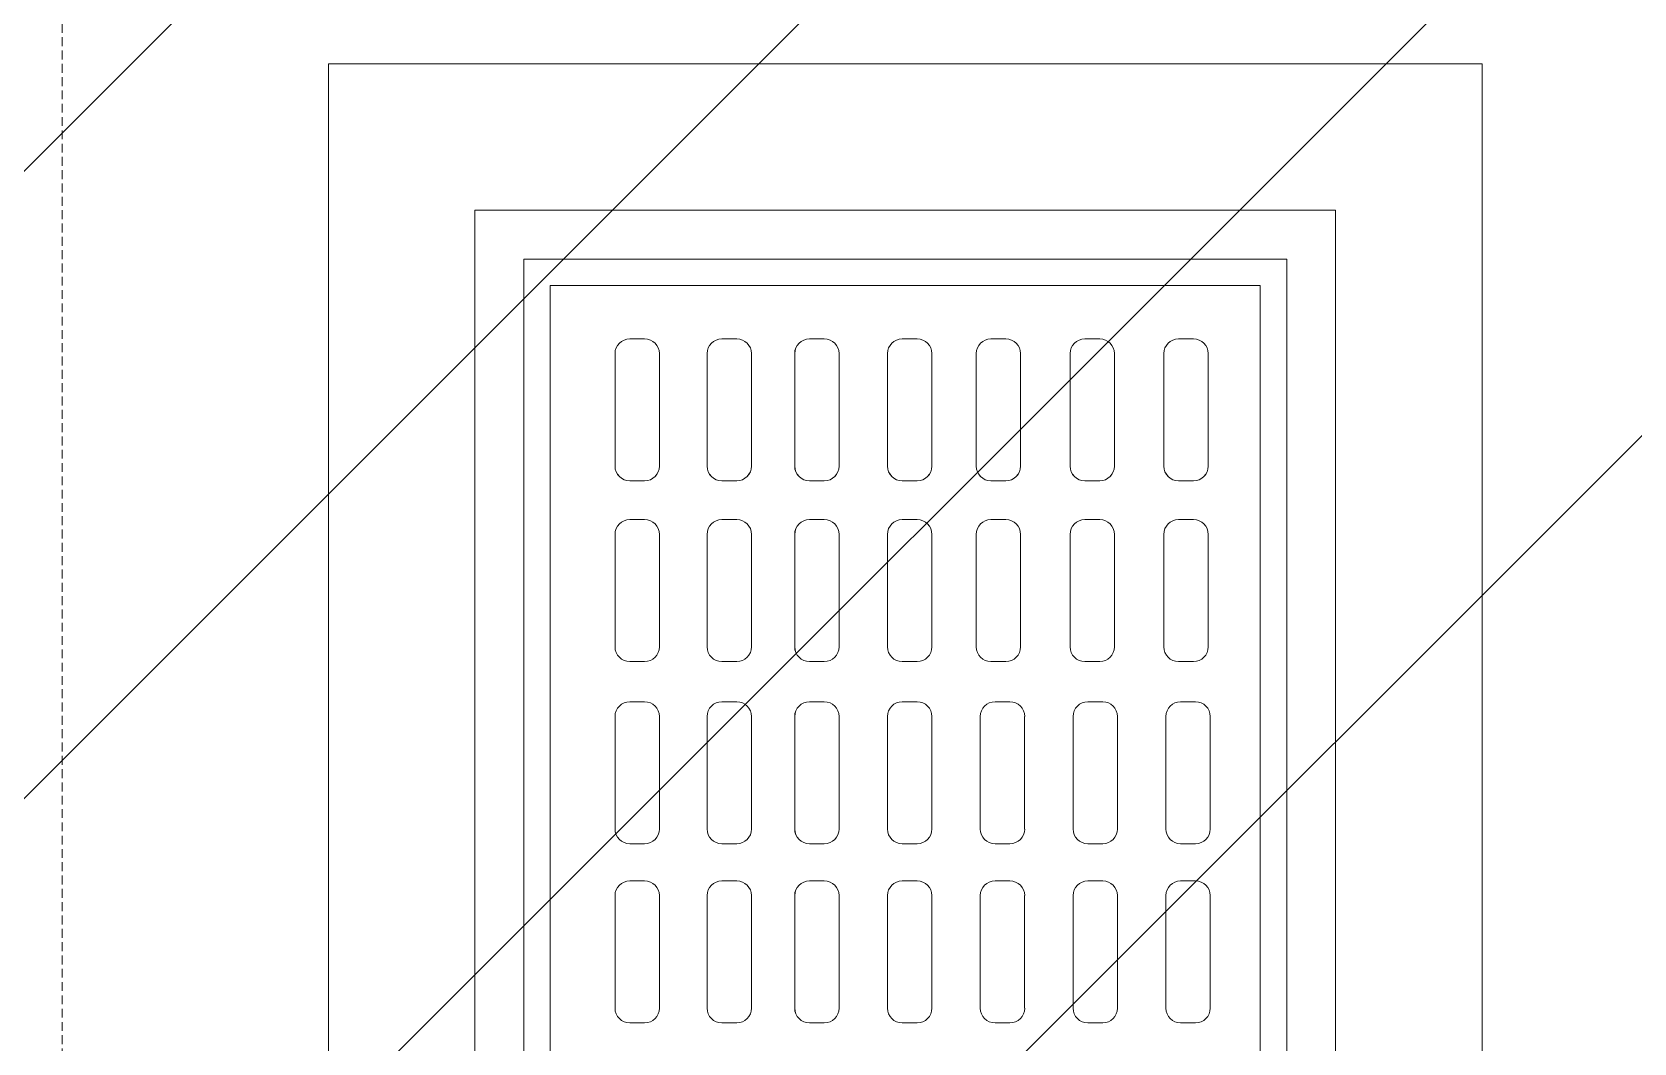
# Model space of a CAD drawing. Header units: inches. Extents: x 65856 to 131389, y 84027 to 134980.
# Drawn here: x 121086 to 121989, y 102809 to 103379 of the extents above; entities that cross this region are included whole.
import ezdxf

# ---------------------------------------------------------------- set-up
doc = ezdxf.new("R2010")
doc.units = ezdxf.units.IN
doc.header["$MEASUREMENT"] = 0
doc.linetypes.add('HIDDEN', pattern=[0.375, 0.25, -0.125])
doc.linetypes.add('HIDDENX2', pattern=[0.75, 0.5, -0.25])
doc.layers.add('DIM', color=251, linetype='Continuous', lineweight=0)
doc.layers.add('M-HVAC-EQPM-NEW', color=5, linetype='Continuous')
doc.layers.add('M-X-BKGD', color=8, linetype='Continuous')

# ---------------------------------------------------------------- blocks, each defined once
blk = doc.blocks.new('123')
at = {"layer": 'DIM'}
for p, q in [((-775953.05, -1066054.21), (-775889.66, -1066054.21)), ((-775953.05, -1066054.21), (-775889.66, -1066054.21)), ((-775788.73, -1066054.21), (-775852.12, -1066054.21)), ((-775788.73, -1066054.21), (-775852.12, -1066054.21)), ((-775686.05, -1066054.21), (-775749.44, -1066054.21)), ((-775686.05, -1066054.21), (-775749.44, -1066054.21)), ((-775584.2, -1066054.21), (-775647.59, -1066054.21)), ((-775584.2, -1066054.21), (-775647.59, -1066054.21)), ((-775961.35, -1066070.91), (-775961.35, -1066062.52)), ((-775961.35, -1066070.91), (-775961.35, -1066062.52)), ((-775881.35, -1066062.52), (-775881.35, -1066070.91)), ((-775881.35, -1066062.52), (-775881.35, -1066070.91)), ((-775860.43, -1066062.52), (-775860.43, -1066070.91)), ((-775860.43, -1066062.52), (-775860.43, -1066070.91)), ((-775780.43, -1066070.91), (-775780.43, -1066062.52)), ((-775780.43, -1066070.91), (-775780.43, -1066062.52)), ((-775757.74, -1066062.52), (-775757.74, -1066070.91)), ((-775757.74, -1066062.52), (-775757.74, -1066070.91)), ((-775677.74, -1066070.91), (-775677.74, -1066062.52)), ((-775677.74, -1066070.91), (-775677.74, -1066062.52)), ((-775655.89, -1066062.52), (-775655.89, -1066070.91)), ((-775655.89, -1066062.52), (-775655.89, -1066070.91)), ((-775575.89, -1066070.91), (-775575.89, -1066062.52)), ((-775575.89, -1066070.91), (-775575.89, -1066062.52)), ((-775889.66, -1066079.21), (-775953.05, -1066079.21)), ((-775889.66, -1066079.21), (-775953.05, -1066079.21)), ((-775852.12, -1066079.21), (-775788.73, -1066079.21)), ((-775852.12, -1066079.21), (-775788.73, -1066079.21)), ((-775749.44, -1066079.21), (-775686.05, -1066079.21)), ((-775749.44, -1066079.21), (-775686.05, -1066079.21)), ((-775647.59, -1066079.21), (-775584.2, -1066079.21)), ((-775647.59, -1066079.21), (-775584.2, -1066079.21)), ((-775953.05, -1066106.1), (-775889.66, -1066106.1)), ((-775953.05, -1066106.1), (-775889.66, -1066106.1)), ((-775788.73, -1066106.1), (-775852.12, -1066106.1)), ((-775788.73, -1066106.1), (-775852.12, -1066106.1)), ((-775686.05, -1066106.1), (-775749.44, -1066106.1)), ((-775686.05, -1066106.1), (-775749.44, -1066106.1)), ((-775584.2, -1066106.1), (-775647.59, -1066106.1)), ((-775584.2, -1066106.1), (-775647.59, -1066106.1)), ((-775961.35, -1066122.8), (-775961.35, -1066114.41)), ((-775961.35, -1066122.8), (-775961.35, -1066114.41)), ((-775881.35, -1066114.41), (-775881.35, -1066122.8)), ((-775881.35, -1066114.41), (-775881.35, -1066122.8)), ((-775860.43, -1066114.41), (-775860.43, -1066122.8)), ((-775860.43, -1066114.41), (-775860.43, -1066122.8)), ((-775780.43, -1066122.8), (-775780.43, -1066114.41)), ((-775780.43, -1066122.8), (-775780.43, -1066114.41)), ((-775757.74, -1066114.41), (-775757.74, -1066122.8)), ((-775757.74, -1066114.41), (-775757.74, -1066122.8)), ((-775677.74, -1066122.8), (-775677.74, -1066114.41)), ((-775677.74, -1066122.8), (-775677.74, -1066114.41)), ((-775655.89, -1066114.41), (-775655.89, -1066122.8)), ((-775655.89, -1066114.41), (-775655.89, -1066122.8)), ((-775575.89, -1066122.8), (-775575.89, -1066114.41)), ((-775575.89, -1066122.8), (-775575.89, -1066114.41)), ((-775889.66, -1066131.1), (-775953.05, -1066131.1)), ((-775889.66, -1066131.1), (-775953.05, -1066131.1)), ((-775852.12, -1066131.1), (-775788.73, -1066131.1)), ((-775852.12, -1066131.1), (-775788.73, -1066131.1)), ((-775749.44, -1066131.1), (-775686.05, -1066131.1)), ((-775749.44, -1066131.1), (-775686.05, -1066131.1)), ((-775647.59, -1066131.1), (-775584.2, -1066131.1)), ((-775647.59, -1066131.1), (-775584.2, -1066131.1)), ((-775953.05, -1066155.46), (-775889.66, -1066155.46)), ((-775953.05, -1066155.46), (-775889.66, -1066155.46)), ((-775788.73, -1066155.46), (-775852.12, -1066155.46)), ((-775788.73, -1066155.46), (-775852.12, -1066155.46)), ((-775686.05, -1066155.46), (-775749.44, -1066155.46)), ((-775686.05, -1066155.46), (-775749.44, -1066155.46)), ((-775584.2, -1066155.46), (-775647.59, -1066155.46)), ((-775584.2, -1066155.46), (-775647.59, -1066155.46)), ((-775961.35, -1066172.15), (-775961.35, -1066163.77)), ((-775961.35, -1066172.15), (-775961.35, -1066163.77)), ((-775881.35, -1066163.77), (-775881.35, -1066172.15)), ((-775881.35, -1066163.77), (-775881.35, -1066172.15)), ((-775860.43, -1066163.77), (-775860.43, -1066172.15)), ((-775860.43, -1066163.77), (-775860.43, -1066172.15)), ((-775780.43, -1066172.15), (-775780.43, -1066163.77)), ((-775780.43, -1066172.15), (-775780.43, -1066163.77)), ((-775757.74, -1066163.77), (-775757.74, -1066172.15)), ((-775757.74, -1066163.77), (-775757.74, -1066172.15)), ((-775677.74, -1066172.15), (-775677.74, -1066163.77)), ((-775677.74, -1066172.15), (-775677.74, -1066163.77)), ((-775655.89, -1066163.77), (-775655.89, -1066172.15)), ((-775655.89, -1066163.77), (-775655.89, -1066172.15)), ((-775575.89, -1066172.15), (-775575.89, -1066163.77)), ((-775575.89, -1066172.15), (-775575.89, -1066163.77)), ((-775889.66, -1066180.46), (-775953.05, -1066180.46)), ((-775889.66, -1066180.46), (-775953.05, -1066180.46)), ((-775852.12, -1066180.46), (-775788.73, -1066180.46)), ((-775852.12, -1066180.46), (-775788.73, -1066180.46)), ((-775749.44, -1066180.46), (-775686.05, -1066180.46)), ((-775749.44, -1066180.46), (-775686.05, -1066180.46)), ((-775647.59, -1066180.46), (-775584.2, -1066180.46)), ((-775647.59, -1066180.46), (-775584.2, -1066180.46)), ((-775953.05, -1066207.75), (-775889.66, -1066207.75)), ((-775953.05, -1066207.75), (-775889.66, -1066207.75)), ((-775788.73, -1066207.75), (-775852.12, -1066207.75)), ((-775788.73, -1066207.75), (-775852.12, -1066207.75)), ((-775686.05, -1066207.75), (-775749.44, -1066207.75)), ((-775686.05, -1066207.75), (-775749.44, -1066207.75)), ((-775584.2, -1066207.75), (-775647.59, -1066207.75)), ((-775584.2, -1066207.75), (-775647.59, -1066207.75)), ((-775961.35, -1066224.44), (-775961.35, -1066216.05)), ((-775961.35, -1066224.44), (-775961.35, -1066216.05)), ((-775881.35, -1066216.05), (-775881.35, -1066224.44)), ((-775881.35, -1066216.05), (-775881.35, -1066224.44)), ((-775860.43, -1066216.05), (-775860.43, -1066224.44)), ((-775860.43, -1066216.05), (-775860.43, -1066224.44)), ((-775780.43, -1066224.44), (-775780.43, -1066216.05)), ((-775780.43, -1066224.44), (-775780.43, -1066216.05)), ((-775757.74, -1066216.05), (-775757.74, -1066224.44)), ((-775757.74, -1066216.05), (-775757.74, -1066224.44)), ((-775677.74, -1066224.44), (-775677.74, -1066216.05)), ((-775677.74, -1066224.44), (-775677.74, -1066216.05)), ((-775655.89, -1066216.05), (-775655.89, -1066224.44)), ((-775655.89, -1066216.05), (-775655.89, -1066224.44)), ((-775575.89, -1066224.44), (-775575.89, -1066216.05)), ((-775575.89, -1066224.44), (-775575.89, -1066216.05)), ((-775889.66, -1066232.75), (-775953.05, -1066232.75)), ((-775889.66, -1066232.75), (-775953.05, -1066232.75)), ((-775852.12, -1066232.75), (-775788.73, -1066232.75)), ((-775852.12, -1066232.75), (-775788.73, -1066232.75)), ((-775749.44, -1066232.75), (-775686.05, -1066232.75)), ((-775749.44, -1066232.75), (-775686.05, -1066232.75)), ((-775647.59, -1066232.75), (-775584.2, -1066232.75)), ((-775647.59, -1066232.75), (-775584.2, -1066232.75)), ((-775953.05, -1066260.03), (-775889.66, -1066260.03)), ((-775953.05, -1066260.03), (-775889.66, -1066260.03)), ((-775788.73, -1066260.03), (-775852.12, -1066260.03)), ((-775788.73, -1066260.03), (-775852.12, -1066260.03)), ((-775686.05, -1066257.75), (-775749.44, -1066257.75)), ((-775686.05, -1066257.75), (-775749.44, -1066257.75)), ((-775584.2, -1066257.75), (-775647.59, -1066257.75)), ((-775584.2, -1066257.75), (-775647.59, -1066257.75)), ((-775961.35, -1066276.73), (-775961.35, -1066268.34)), ((-775961.35, -1066276.73), (-775961.35, -1066268.34)), ((-775881.35, -1066268.34), (-775881.35, -1066276.73)), ((-775881.35, -1066268.34), (-775881.35, -1066276.73)), ((-775860.43, -1066268.34), (-775860.43, -1066276.73)), ((-775860.43, -1066268.34), (-775860.43, -1066276.73)), ((-775780.43, -1066276.73), (-775780.43, -1066268.34)), ((-775780.43, -1066276.73), (-775780.43, -1066268.34)), ((-775757.74, -1066266.05), (-775757.74, -1066274.44)), ((-775757.74, -1066266.05), (-775757.74, -1066274.44)), ((-775677.74, -1066274.44), (-775677.74, -1066266.05)), ((-775677.74, -1066274.44), (-775677.74, -1066266.05)), ((-775655.89, -1066266.05), (-775655.89, -1066274.44)), ((-775655.89, -1066266.05), (-775655.89, -1066274.44)), ((-775575.89, -1066274.44), (-775575.89, -1066266.05)), ((-775575.89, -1066274.44), (-775575.89, -1066266.05)), ((-775749.44, -1066282.75), (-775686.05, -1066282.75)), ((-775749.44, -1066282.75), (-775686.05, -1066282.75)), ((-775647.59, -1066282.75), (-775584.2, -1066282.75)), ((-775647.59, -1066282.75), (-775584.2, -1066282.75)), ((-775889.66, -1066285.03), (-775953.05, -1066285.03)), ((-775889.66, -1066285.03), (-775953.05, -1066285.03)), ((-775852.12, -1066285.03), (-775788.73, -1066285.03)), ((-775852.12, -1066285.03), (-775788.73, -1066285.03)), ((-775686.05, -1066310.64), (-775749.44, -1066310.64)), ((-775686.05, -1066310.64), (-775749.44, -1066310.64)), ((-775584.2, -1066310.64), (-775647.59, -1066310.64)), ((-775584.2, -1066310.64), (-775647.59, -1066310.64)), ((-775953.05, -1066312.32), (-775889.66, -1066312.32)), ((-775953.05, -1066312.32), (-775889.66, -1066312.32)), ((-775788.73, -1066312.32), (-775852.12, -1066312.32)), ((-775788.73, -1066312.32), (-775852.12, -1066312.32)), ((-775757.74, -1066318.95), (-775757.74, -1066327.34)), ((-775757.74, -1066318.95), (-775757.74, -1066327.34)), ((-775677.74, -1066327.34), (-775677.74, -1066318.95)), ((-775677.74, -1066327.34), (-775677.74, -1066318.95)), ((-775655.89, -1066318.95), (-775655.89, -1066327.34)), ((-775655.89, -1066318.95), (-775655.89, -1066327.34)), ((-775575.89, -1066327.34), (-775575.89, -1066318.95)), ((-775575.89, -1066327.34), (-775575.89, -1066318.95)), ((-775961.35, -1066329.01), (-775961.35, -1066320.62)), ((-775961.35, -1066329.01), (-775961.35, -1066320.62)), ((-775881.35, -1066320.62), (-775881.35, -1066329.01)), ((-775881.35, -1066320.62), (-775881.35, -1066329.01)), ((-775860.43, -1066320.62), (-775860.43, -1066329.01)), ((-775860.43, -1066320.62), (-775860.43, -1066329.01)), ((-775780.43, -1066329.01), (-775780.43, -1066320.62)), ((-775780.43, -1066329.01), (-775780.43, -1066320.62)), ((-775889.66, -1066337.32), (-775953.05, -1066337.32)), ((-775889.66, -1066337.32), (-775953.05, -1066337.32)), ((-775852.12, -1066337.32), (-775788.73, -1066337.32)), ((-775852.12, -1066337.32), (-775788.73, -1066337.32)), ((-775749.44, -1066335.64), (-775686.05, -1066335.64)), ((-775749.44, -1066335.64), (-775686.05, -1066335.64)), ((-775647.59, -1066335.64), (-775584.2, -1066335.64)), ((-775647.59, -1066335.64), (-775584.2, -1066335.64)), ((-775953.05, -1066364.6), (-775889.66, -1066364.6)), ((-775953.05, -1066364.6), (-775889.66, -1066364.6)), ((-775788.73, -1066364.6), (-775852.12, -1066364.6)), ((-775788.73, -1066364.6), (-775852.12, -1066364.6)), ((-775686.05, -1066363.46), (-775749.44, -1066363.46)), ((-775686.05, -1066363.46), (-775749.44, -1066363.46)), ((-775584.2, -1066363.46), (-775647.59, -1066363.46)), ((-775584.2, -1066363.46), (-775647.59, -1066363.46)), ((-775961.35, -1066381.3), (-775961.35, -1066372.91)), ((-775961.35, -1066381.3), (-775961.35, -1066372.91)), ((-775881.35, -1066372.91), (-775881.35, -1066381.3)), ((-775881.35, -1066372.91), (-775881.35, -1066381.3)), ((-775860.43, -1066372.91), (-775860.43, -1066381.3)), ((-775860.43, -1066372.91), (-775860.43, -1066381.3)), ((-775780.43, -1066381.3), (-775780.43, -1066372.91)), ((-775780.43, -1066381.3), (-775780.43, -1066372.91)), ((-775757.74, -1066371.76), (-775757.74, -1066380.15)), ((-775757.74, -1066371.76), (-775757.74, -1066380.15)), ((-775677.74, -1066380.15), (-775677.74, -1066371.76)), ((-775677.74, -1066380.15), (-775677.74, -1066371.76)), ((-775655.89, -1066371.76), (-775655.89, -1066380.15)), ((-775655.89, -1066371.76), (-775655.89, -1066380.15)), ((-775575.89, -1066380.15), (-775575.89, -1066371.76)), ((-775575.89, -1066380.15), (-775575.89, -1066371.76)), ((-775889.66, -1066389.6), (-775953.05, -1066389.6)), ((-775889.66, -1066389.6), (-775953.05, -1066389.6)), ((-775852.12, -1066389.6), (-775788.73, -1066389.6)), ((-775852.12, -1066389.6), (-775788.73, -1066389.6)), ((-775749.44, -1066388.46), (-775686.05, -1066388.46)), ((-775749.44, -1066388.46), (-775686.05, -1066388.46)), ((-775647.59, -1066388.46), (-775584.2, -1066388.46)), ((-775647.59, -1066388.46), (-775584.2, -1066388.46))]:
    blk.add_line(p, q, dxfattribs=at)
at = {"layer": 'DIM', "linetype": 'HIDDENX2', "lineweight": 0, "ltscale": 10}
blk.add_lwpolyline([(-775270.89, -1065742.74), (-776470.89, -1065742.74), (-776470.89, -1066692.74), (-775270.89, -1066692.74)], close=True, dxfattribs=at)
blk.add_lwpolyline([(-775270.89, -1065742.74), (-776470.89, -1065742.74), (-776470.89, -1066692.74), (-775270.89, -1066692.74)], close=True, dxfattribs=at)
at = {"layer": 'DIM', "linetype": 'HIDDEN', "lineweight": 0, "ltscale": 10}
blk.add_lwpolyline([(-775420.89, -1065892.74), (-776320.89, -1065892.74), (-776320.89, -1066542.74), (-775420.89, -1066542.74)], close=True, dxfattribs=at)
blk.add_lwpolyline([(-775420.89, -1065892.74), (-776320.89, -1065892.74), (-776320.89, -1066542.74), (-775420.89, -1066542.74)], close=True, dxfattribs=at)
at = {"layer": 'DIM', "lineweight": 0}
for points in [[(-775420.89, -1065892.74), (-776320.89, -1065892.74), (-776320.89, -1066542.74), (-775420.89, -1066542.74)], [(-775420.89, -1065892.74), (-776320.89, -1065892.74), (-776320.89, -1066542.74), (-775420.89, -1066542.74)], [(-775545.89, -1066017.74), (-776195.89, -1066017.74), (-776195.89, -1066417.74), (-775545.89, -1066417.74)], [(-775545.89, -1066017.74), (-776195.89, -1066017.74), (-776195.89, -1066417.74), (-775545.89, -1066417.74)]]:
    blk.add_lwpolyline(points, close=True, dxfattribs=at)
blk.add_lwpolyline([(-776238.39, -1066460.24), (-775503.39, -1066460.24), (-775503.39, -1065975.24), (-776238.39, -1065975.24)], dxfattribs=at)
blk.add_lwpolyline([(-776238.39, -1066460.24), (-775503.39, -1066460.24), (-775503.39, -1065975.24), (-776238.39, -1065975.24)], dxfattribs=at)
at = {"layer": 'DIM', "linetype": 'HIDDEN', "lineweight": 0, "ltscale": 10}
blk.add_lwpolyline([(-776210.89, -1066432.74), (-775530.89, -1066432.74), (-775530.89, -1066002.74), (-775958.22, -1066002.74)], dxfattribs=at)
blk.add_lwpolyline([(-776210.89, -1066432.74), (-775530.89, -1066432.74), (-775530.89, -1066002.74), (-775958.22, -1066002.74)], dxfattribs=at)
at = {"layer": 'DIM', "linetype": 'Continuous', "ltscale": 300}
blk.add_lwpolyline([(-775980.82, -1066432.74), (-776210.89, -1066432.74), (-776210.89, -1066002.74), (-775783.57, -1066002.74)], dxfattribs=at)
blk.add_lwpolyline([(-775980.82, -1066432.74), (-776210.89, -1066432.74), (-776210.89, -1066002.74), (-775783.57, -1066002.74)], dxfattribs=at)
at = {"layer": 'DIM'}
for centre, start, end in [((-775953.05, -1066062.52), 90, 180), ((-775953.05, -1066062.52), 90, 180), ((-775889.66, -1066062.52), 0, 90), ((-775889.66, -1066062.52), 0, 90), ((-775852.12, -1066062.52), 90, 180), ((-775852.12, -1066062.52), 90, 180), ((-775788.73, -1066062.52), 0, 90), ((-775788.73, -1066062.52), 0, 90), ((-775749.44, -1066062.52), 90, 180), ((-775749.44, -1066062.52), 90, 180), ((-775686.05, -1066062.52), 0, 90), ((-775686.05, -1066062.52), 0, 90), ((-775647.59, -1066062.52), 90, 180), ((-775647.59, -1066062.52), 90, 180), ((-775584.2, -1066062.52), 0, 90), ((-775584.2, -1066062.52), 0, 90), ((-775953.05, -1066070.91), 180, 270), ((-775953.05, -1066070.91), 180, 270), ((-775889.66, -1066070.91), 270, 0), ((-775889.66, -1066070.91), 270, 0), ((-775852.12, -1066070.91), 180, 270), ((-775852.12, -1066070.91), 180, 270), ((-775788.73, -1066070.91), 270, 0), ((-775788.73, -1066070.91), 270, 0), ((-775749.44, -1066070.91), 180, 270), ((-775749.44, -1066070.91), 180, 270), ((-775686.05, -1066070.91), 270, 0), ((-775686.05, -1066070.91), 270, 0), ((-775647.59, -1066070.91), 180, 270), ((-775647.59, -1066070.91), 180, 270), ((-775584.2, -1066070.91), 270, 0), ((-775584.2, -1066070.91), 270, 0), ((-775953.05, -1066114.41), 90, 180), ((-775953.05, -1066114.41), 90, 180), ((-775889.66, -1066114.41), 0, 90), ((-775889.66, -1066114.41), 0, 90), ((-775852.12, -1066114.41), 90, 180), ((-775852.12, -1066114.41), 90, 180), ((-775788.73, -1066114.41), 0, 90), ((-775788.73, -1066114.41), 0, 90), ((-775749.44, -1066114.41), 90, 180), ((-775749.44, -1066114.41), 90, 180), ((-775686.05, -1066114.41), 0, 90), ((-775686.05, -1066114.41), 0, 90), ((-775647.59, -1066114.41), 90, 180), ((-775647.59, -1066114.41), 90, 180), ((-775584.2, -1066114.41), 0, 90), ((-775584.2, -1066114.41), 0, 90), ((-775953.05, -1066122.8), 180, 270), ((-775953.05, -1066122.8), 180, 270), ((-775889.66, -1066122.8), 270, 0), ((-775889.66, -1066122.8), 270, 0), ((-775852.12, -1066122.8), 180, 270), ((-775852.12, -1066122.8), 180, 270), ((-775788.73, -1066122.8), 270, 0), ((-775788.73, -1066122.8), 270, 0), ((-775749.44, -1066122.8), 180, 270), ((-775749.44, -1066122.8), 180, 270), ((-775686.05, -1066122.8), 270, 0), ((-775686.05, -1066122.8), 270, 0), ((-775647.59, -1066122.8), 180, 270), ((-775647.59, -1066122.8), 180, 270), ((-775584.2, -1066122.8), 270, 0), ((-775584.2, -1066122.8), 270, 0), ((-775953.05, -1066163.77), 90, 180), ((-775953.05, -1066163.77), 90, 180), ((-775889.66, -1066163.77), 0, 90), ((-775889.66, -1066163.77), 0, 90), ((-775852.12, -1066163.77), 90, 180), ((-775852.12, -1066163.77), 90, 180), ((-775788.73, -1066163.77), 0, 90), ((-775788.73, -1066163.77), 0, 90), ((-775749.44, -1066163.77), 90, 180), ((-775749.44, -1066163.77), 90, 180), ((-775686.05, -1066163.77), 0, 90), ((-775686.05, -1066163.77), 0, 90), ((-775647.59, -1066163.77), 90, 180), ((-775647.59, -1066163.77), 90, 180), ((-775584.2, -1066163.77), 0, 90), ((-775584.2, -1066163.77), 0, 90), ((-775953.05, -1066172.15), 180, 270), ((-775953.05, -1066172.15), 180, 270), ((-775889.66, -1066172.15), 270, 0), ((-775889.66, -1066172.15), 270, 0), ((-775852.12, -1066172.15), 180, 270), ((-775852.12, -1066172.15), 180, 270), ((-775788.73, -1066172.15), 270, 0), ((-775788.73, -1066172.15), 270, 0), ((-775749.44, -1066172.15), 180, 270), ((-775749.44, -1066172.15), 180, 270), ((-775686.05, -1066172.15), 270, 0), ((-775686.05, -1066172.15), 270, 0), ((-775647.59, -1066172.15), 180, 270), ((-775647.59, -1066172.15), 180, 270), ((-775584.2, -1066172.15), 270, 0), ((-775584.2, -1066172.15), 270, 0), ((-775953.05, -1066216.05), 90, 180), ((-775953.05, -1066216.05), 90, 180), ((-775889.66, -1066216.05), 0, 90), ((-775889.66, -1066216.05), 0, 90), ((-775852.12, -1066216.05), 90, 180), ((-775852.12, -1066216.05), 90, 180), ((-775788.73, -1066216.05), 0, 90), ((-775788.73, -1066216.05), 0, 90), ((-775749.44, -1066216.05), 90, 180), ((-775749.44, -1066216.05), 90, 180), ((-775686.05, -1066216.05), 0, 90), ((-775686.05, -1066216.05), 0, 90), ((-775647.59, -1066216.05), 90, 180), ((-775647.59, -1066216.05), 90, 180), ((-775584.2, -1066216.05), 0, 90), ((-775584.2, -1066216.05), 0, 90), ((-775953.05, -1066224.44), 180, 270), ((-775953.05, -1066224.44), 180, 270), ((-775889.66, -1066224.44), 270, 0), ((-775889.66, -1066224.44), 270, 0), ((-775852.12, -1066224.44), 180, 270), ((-775852.12, -1066224.44), 180, 270), ((-775788.73, -1066224.44), 270, 0), ((-775788.73, -1066224.44), 270, 0), ((-775749.44, -1066224.44), 180, 270), ((-775749.44, -1066224.44), 180, 270), ((-775686.05, -1066224.44), 270, 0), ((-775686.05, -1066224.44), 270, 0), ((-775647.59, -1066224.44), 180, 270), ((-775647.59, -1066224.44), 180, 270), ((-775584.2, -1066224.44), 270, 0), ((-775584.2, -1066224.44), 270, 0), ((-775953.05, -1066268.34), 90, 180), ((-775953.05, -1066268.34), 90, 180), ((-775889.66, -1066268.34), 0, 90), ((-775889.66, -1066268.34), 0, 90), ((-775852.12, -1066268.34), 90, 180), ((-775852.12, -1066268.34), 90, 180), ((-775788.73, -1066268.34), 0, 90), ((-775788.73, -1066268.34), 0, 90), ((-775749.44, -1066266.05), 90, 180), ((-775749.44, -1066266.05), 90, 180), ((-775686.05, -1066266.05), 0, 90), ((-775686.05, -1066266.05), 0, 90), ((-775647.59, -1066266.05), 90, 180), ((-775647.59, -1066266.05), 90, 180), ((-775584.2, -1066266.05), 0, 90), ((-775584.2, -1066266.05), 0, 90), ((-775749.44, -1066274.44), 180, 270), ((-775749.44, -1066274.44), 180, 270), ((-775686.05, -1066274.44), 270, 0), ((-775686.05, -1066274.44), 270, 0), ((-775647.59, -1066274.44), 180, 270), ((-775647.59, -1066274.44), 180, 270), ((-775584.2, -1066274.44), 270, 0), ((-775584.2, -1066274.44), 270, 0), ((-775953.05, -1066276.73), 180, 270), ((-775953.05, -1066276.73), 180, 270), ((-775889.66, -1066276.73), 270, 0), ((-775889.66, -1066276.73), 270, 0), ((-775852.12, -1066276.73), 180, 270), ((-775852.12, -1066276.73), 180, 270), ((-775788.73, -1066276.73), 270, 0), ((-775788.73, -1066276.73), 270, 0), ((-775749.44, -1066318.95), 90, 180), ((-775749.44, -1066318.95), 90, 180), ((-775686.05, -1066318.95), 0, 90), ((-775686.05, -1066318.95), 0, 90), ((-775647.59, -1066318.95), 90, 180), ((-775647.59, -1066318.95), 90, 180), ((-775584.2, -1066318.95), 0, 90), ((-775584.2, -1066318.95), 0, 90), ((-775953.05, -1066320.62), 90, 180), ((-775953.05, -1066320.62), 90, 180), ((-775889.66, -1066320.62), 0, 90), ((-775889.66, -1066320.62), 0, 90), ((-775852.12, -1066320.62), 90, 180), ((-775852.12, -1066320.62), 90, 180), ((-775788.73, -1066320.62), 0, 90), ((-775788.73, -1066320.62), 0, 90), ((-775749.44, -1066327.34), 180, 270), ((-775749.44, -1066327.34), 180, 270), ((-775686.05, -1066327.34), 270, 0), ((-775686.05, -1066327.34), 270, 0), ((-775647.59, -1066327.34), 180, 270), ((-775647.59, -1066327.34), 180, 270), ((-775584.2, -1066327.34), 270, 0), ((-775584.2, -1066327.34), 270, 0), ((-775953.05, -1066329.01), 180, 270), ((-775953.05, -1066329.01), 180, 270), ((-775889.66, -1066329.01), 270, 0), ((-775889.66, -1066329.01), 270, 0), ((-775852.12, -1066329.01), 180, 270), ((-775852.12, -1066329.01), 180, 270), ((-775788.73, -1066329.01), 270, 0), ((-775788.73, -1066329.01), 270, 0), ((-775953.05, -1066372.91), 90, 180), ((-775953.05, -1066372.91), 90, 180), ((-775889.66, -1066372.91), 0, 90), ((-775889.66, -1066372.91), 0, 90), ((-775852.12, -1066372.91), 90, 180), ((-775852.12, -1066372.91), 90, 180), ((-775788.73, -1066372.91), 0, 90), ((-775788.73, -1066372.91), 0, 90), ((-775749.44, -1066371.76), 90, 180), ((-775749.44, -1066371.76), 90, 180), ((-775686.05, -1066371.76), 0, 90), ((-775686.05, -1066371.76), 0, 90), ((-775647.59, -1066371.76), 90, 180), ((-775647.59, -1066371.76), 90, 180), ((-775584.2, -1066371.76), 0, 90), ((-775584.2, -1066371.76), 0, 90), ((-775953.05, -1066381.3), 180, 270), ((-775953.05, -1066381.3), 180, 270), ((-775889.66, -1066381.3), 270, 0), ((-775889.66, -1066381.3), 270, 0), ((-775852.12, -1066381.3), 180, 270), ((-775852.12, -1066381.3), 180, 270), ((-775788.73, -1066381.3), 270, 0), ((-775788.73, -1066381.3), 270, 0), ((-775749.44, -1066380.15), 180, 270), ((-775749.44, -1066380.15), 180, 270), ((-775686.05, -1066380.15), 270, 0), ((-775686.05, -1066380.15), 270, 0), ((-775647.59, -1066380.15), 180, 270), ((-775647.59, -1066380.15), 180, 270), ((-775584.2, -1066380.15), 270, 0), ((-775584.2, -1066380.15), 270, 0)]:
    blk.add_arc(centre, 8.31, start, end, dxfattribs=at)

msp = doc.modelspace()

# ---------------------------------------------------------------- hatches: boundary and pattern name
at = {"layer": 'M-HVAC-EQPM-NEW'}
h = msp.add_hatch(dxfattribs=at)
h.set_pattern_fill('ANSI31', color=8, scale=2000)
h.set_pattern_definition([(45, (-70994.24, -96907.33), (-176.7767, 176.7767), [])])
h.paths.add_polyline_path([(113332.05, 112105.36), (128502.47, 112216.32), (128502.47, 109594.17), (128491.97, 100218.84), (113321.54, 100107.88)])

# ---------------------------------------------------------------- linework, layer by layer
at = {"layer": 'M-X-BKGD', "color": 8, "lineweight": 0}
for p, q in [((121431.51, 103205.84), (121423.12, 103205.84)), ((121431.51, 103205.84), (121423.12, 103205.84)), ((121483.4, 103205.84), (121475.01, 103205.84)), ((121483.4, 103205.84), (121475.01, 103205.84)), ((121532.75, 103205.84), (121524.36, 103205.84)), ((121532.75, 103205.84), (121524.36, 103205.84)), ((121585.04, 103205.84), (121576.65, 103205.84)), ((121585.04, 103205.84), (121576.65, 103205.84)), ((121635.04, 103205.84), (121626.65, 103205.84)), ((121635.04, 103205.84), (121626.65, 103205.84)), ((121687.94, 103205.84), (121679.55, 103205.84)), ((121687.94, 103205.84), (121679.55, 103205.84)), ((121740.75, 103205.84), (121732.36, 103205.84)), ((121740.75, 103205.84), (121732.36, 103205.84)), ((121414.81, 103197.54), (121414.81, 103134.15)), ((121414.81, 103197.54), (121414.81, 103134.15)), ((121439.81, 103134.15), (121439.81, 103197.54)), ((121439.81, 103134.15), (121439.81, 103197.54)), ((121466.7, 103197.54), (121466.7, 103134.15)), ((121466.7, 103197.54), (121466.7, 103134.15)), ((121491.7, 103134.15), (121491.7, 103197.54)), ((121491.7, 103134.15), (121491.7, 103197.54)), ((121516.06, 103197.54), (121516.06, 103134.15)), ((121516.06, 103197.54), (121516.06, 103134.15)), ((121541.06, 103134.15), (121541.06, 103197.54)), ((121541.06, 103134.15), (121541.06, 103197.54)), ((121568.34, 103197.54), (121568.34, 103134.15)), ((121568.34, 103197.54), (121568.34, 103134.15)), ((121593.34, 103134.15), (121593.34, 103197.54)), ((121593.34, 103134.15), (121593.34, 103197.54)), ((121618.34, 103197.54), (121618.34, 103134.15)), ((121618.34, 103197.54), (121618.34, 103134.15)), ((121643.34, 103134.15), (121643.34, 103197.54)), ((121643.34, 103134.15), (121643.34, 103197.54)), ((121671.24, 103197.54), (121671.24, 103134.15)), ((121671.24, 103197.54), (121671.24, 103134.15)), ((121696.24, 103134.15), (121696.24, 103197.54)), ((121696.24, 103134.15), (121696.24, 103197.54)), ((121724.06, 103197.54), (121724.06, 103134.15)), ((121724.06, 103197.54), (121724.06, 103134.15)), ((121749.06, 103134.15), (121749.06, 103197.54)), ((121749.06, 103134.15), (121749.06, 103197.54)), ((121423.12, 103125.84), (121431.51, 103125.84)), ((121423.12, 103125.84), (121431.51, 103125.84)), ((121475.01, 103125.84), (121483.4, 103125.84)), ((121475.01, 103125.84), (121483.4, 103125.84)), ((121524.36, 103125.84), (121532.75, 103125.84)), ((121524.36, 103125.84), (121532.75, 103125.84)), ((121576.65, 103125.84), (121585.04, 103125.84)), ((121576.65, 103125.84), (121585.04, 103125.84)), ((121626.65, 103125.84), (121635.04, 103125.84)), ((121626.65, 103125.84), (121635.04, 103125.84)), ((121679.55, 103125.84), (121687.94, 103125.84)), ((121679.55, 103125.84), (121687.94, 103125.84)), ((121732.36, 103125.84), (121740.75, 103125.84)), ((121732.36, 103125.84), (121740.75, 103125.84)), ((121431.51, 103103.99), (121423.12, 103103.99)), ((121431.51, 103103.99), (121423.12, 103103.99)), ((121483.4, 103103.99), (121475.01, 103103.99)), ((121483.4, 103103.99), (121475.01, 103103.99)), ((121532.75, 103103.99), (121524.36, 103103.99)), ((121532.75, 103103.99), (121524.36, 103103.99)), ((121585.04, 103103.99), (121576.65, 103103.99)), ((121585.04, 103103.99), (121576.65, 103103.99)), ((121635.04, 103103.99), (121626.65, 103103.99)), ((121635.04, 103103.99), (121626.65, 103103.99)), ((121687.94, 103103.99), (121679.55, 103103.99)), ((121687.94, 103103.99), (121679.55, 103103.99)), ((121740.75, 103103.99), (121732.36, 103103.99)), ((121740.75, 103103.99), (121732.36, 103103.99)), ((121414.81, 103095.68), (121414.81, 103032.29)), ((121414.81, 103095.68), (121414.81, 103032.29)), ((121439.81, 103032.29), (121439.81, 103095.68)), ((121439.81, 103032.29), (121439.81, 103095.68)), ((121466.7, 103095.68), (121466.7, 103032.29)), ((121466.7, 103095.68), (121466.7, 103032.29)), ((121491.7, 103032.29), (121491.7, 103095.68)), ((121491.7, 103032.29), (121491.7, 103095.68)), ((121516.06, 103095.68), (121516.06, 103032.29)), ((121516.06, 103095.68), (121516.06, 103032.29)), ((121541.06, 103032.29), (121541.06, 103095.68)), ((121541.06, 103032.29), (121541.06, 103095.68)), ((121568.34, 103095.68), (121568.34, 103032.29)), ((121568.34, 103095.68), (121568.34, 103032.29)), ((121593.34, 103032.29), (121593.34, 103095.68)), ((121593.34, 103032.29), (121593.34, 103095.68)), ((121618.34, 103095.68), (121618.34, 103032.29)), ((121618.34, 103095.68), (121618.34, 103032.29)), ((121643.34, 103032.29), (121643.34, 103095.68)), ((121643.34, 103032.29), (121643.34, 103095.68)), ((121671.24, 103095.68), (121671.24, 103032.29)), ((121671.24, 103095.68), (121671.24, 103032.29)), ((121696.24, 103032.29), (121696.24, 103095.68)), ((121696.24, 103032.29), (121696.24, 103095.68)), ((121724.06, 103095.68), (121724.06, 103032.29)), ((121724.06, 103095.68), (121724.06, 103032.29)), ((121749.06, 103032.29), (121749.06, 103095.68)), ((121749.06, 103032.29), (121749.06, 103095.68)), ((121423.12, 103023.99), (121431.51, 103023.99)), ((121423.12, 103023.99), (121431.51, 103023.99)), ((121475.01, 103023.99), (121483.4, 103023.99)), ((121475.01, 103023.99), (121483.4, 103023.99)), ((121524.36, 103023.99), (121532.75, 103023.99)), ((121524.36, 103023.99), (121532.75, 103023.99)), ((121576.65, 103023.99), (121585.04, 103023.99)), ((121576.65, 103023.99), (121585.04, 103023.99)), ((121626.65, 103023.99), (121635.04, 103023.99)), ((121626.65, 103023.99), (121635.04, 103023.99)), ((121679.55, 103023.99), (121687.94, 103023.99)), ((121679.55, 103023.99), (121687.94, 103023.99)), ((121732.36, 103023.99), (121740.75, 103023.99)), ((121732.36, 103023.99), (121740.75, 103023.99)), ((121431.51, 103001.3), (121423.12, 103001.3)), ((121431.51, 103001.3), (121423.12, 103001.3)), ((121483.4, 103001.3), (121475.01, 103001.3)), ((121483.4, 103001.3), (121475.01, 103001.3)), ((121532.75, 103001.3), (121524.36, 103001.3)), ((121532.75, 103001.3), (121524.36, 103001.3)), ((121585.04, 103001.3), (121576.65, 103001.3)), ((121585.04, 103001.3), (121576.65, 103001.3)), ((121637.33, 103001.3), (121628.94, 103001.3)), ((121637.33, 103001.3), (121628.94, 103001.3)), ((121689.61, 103001.3), (121681.22, 103001.3)), ((121689.61, 103001.3), (121681.22, 103001.3)), ((121741.9, 103001.3), (121733.51, 103001.3)), ((121741.9, 103001.3), (121733.51, 103001.3)), ((121414.81, 102993), (121414.81, 102929.61)), ((121414.81, 102993), (121414.81, 102929.61)), ((121439.81, 102929.61), (121439.81, 102993)), ((121439.81, 102929.61), (121439.81, 102993)), ((121466.7, 102993), (121466.7, 102929.61)), ((121466.7, 102993), (121466.7, 102929.61)), ((121491.7, 102929.61), (121491.7, 102993)), ((121491.7, 102929.61), (121491.7, 102993)), ((121516.06, 102993), (121516.06, 102929.61)), ((121516.06, 102993), (121516.06, 102929.61)), ((121541.06, 102929.61), (121541.06, 102993)), ((121541.06, 102929.61), (121541.06, 102993)), ((121568.34, 102993), (121568.34, 102929.61)), ((121568.34, 102993), (121568.34, 102929.61)), ((121593.34, 102929.61), (121593.34, 102993)), ((121593.34, 102929.61), (121593.34, 102993)), ((121620.63, 102993), (121620.63, 102929.61)), ((121620.63, 102993), (121620.63, 102929.61)), ((121645.63, 102929.61), (121645.63, 102993)), ((121645.63, 102929.61), (121645.63, 102993)), ((121672.92, 102993), (121672.92, 102929.61)), ((121672.92, 102993), (121672.92, 102929.61)), ((121697.92, 102929.61), (121697.92, 102993)), ((121697.92, 102929.61), (121697.92, 102993)), ((121725.2, 102993), (121725.2, 102929.61)), ((121725.2, 102993), (121725.2, 102929.61)), ((121750.2, 102929.61), (121750.2, 102993)), ((121750.2, 102929.61), (121750.2, 102993)), ((121423.12, 102921.3), (121431.51, 102921.3)), ((121423.12, 102921.3), (121431.51, 102921.3)), ((121475.01, 102921.3), (121483.4, 102921.3)), ((121475.01, 102921.3), (121483.4, 102921.3)), ((121524.36, 102921.3), (121532.75, 102921.3)), ((121524.36, 102921.3), (121532.75, 102921.3)), ((121576.65, 102921.3), (121585.04, 102921.3)), ((121576.65, 102921.3), (121585.04, 102921.3)), ((121628.94, 102921.3), (121637.33, 102921.3)), ((121628.94, 102921.3), (121637.33, 102921.3)), ((121681.22, 102921.3), (121689.61, 102921.3)), ((121681.22, 102921.3), (121689.61, 102921.3)), ((121733.51, 102921.3), (121741.9, 102921.3)), ((121733.51, 102921.3), (121741.9, 102921.3)), ((121423.12, 102900.38), (121431.51, 102900.38)), ((121423.12, 102900.38), (121431.51, 102900.38)), ((121475.01, 102900.38), (121483.4, 102900.38)), ((121475.01, 102900.38), (121483.4, 102900.38)), ((121524.36, 102900.38), (121532.75, 102900.38)), ((121524.36, 102900.38), (121532.75, 102900.38)), ((121576.65, 102900.38), (121585.04, 102900.38)), ((121576.65, 102900.38), (121585.04, 102900.38)), ((121628.94, 102900.38), (121637.33, 102900.38)), ((121628.94, 102900.38), (121637.33, 102900.38)), ((121681.22, 102900.38), (121689.61, 102900.38)), ((121681.22, 102900.38), (121689.61, 102900.38)), ((121733.51, 102900.38), (121741.9, 102900.38)), ((121733.51, 102900.38), (121741.9, 102900.38)), ((121414.81, 102828.68), (121414.81, 102892.07)), ((121414.81, 102828.68), (121414.81, 102892.07)), ((121439.81, 102892.07), (121439.81, 102828.68)), ((121439.81, 102892.07), (121439.81, 102828.68)), ((121466.7, 102828.68), (121466.7, 102892.07)), ((121466.7, 102828.68), (121466.7, 102892.07)), ((121491.7, 102892.07), (121491.7, 102828.68)), ((121491.7, 102892.07), (121491.7, 102828.68)), ((121516.06, 102828.68), (121516.06, 102892.07)), ((121516.06, 102828.68), (121516.06, 102892.07)), ((121541.06, 102892.07), (121541.06, 102828.68)), ((121541.06, 102892.07), (121541.06, 102828.68)), ((121568.34, 102828.68), (121568.34, 102892.07)), ((121568.34, 102828.68), (121568.34, 102892.07)), ((121593.34, 102892.07), (121593.34, 102828.68)), ((121593.34, 102892.07), (121593.34, 102828.68)), ((121620.63, 102828.68), (121620.63, 102892.07)), ((121620.63, 102828.68), (121620.63, 102892.07)), ((121645.63, 102892.07), (121645.63, 102828.68)), ((121645.63, 102892.07), (121645.63, 102828.68)), ((121672.92, 102828.68), (121672.92, 102892.07)), ((121672.92, 102828.68), (121672.92, 102892.07)), ((121697.92, 102892.07), (121697.92, 102828.68)), ((121697.92, 102892.07), (121697.92, 102828.68)), ((121725.2, 102828.68), (121725.2, 102892.07)), ((121725.2, 102828.68), (121725.2, 102892.07)), ((121750.2, 102892.07), (121750.2, 102828.68)), ((121750.2, 102892.07), (121750.2, 102828.68)), ((121431.51, 102820.38), (121423.12, 102820.38)), ((121431.51, 102820.38), (121423.12, 102820.38)), ((121483.4, 102820.38), (121475.01, 102820.38)), ((121483.4, 102820.38), (121475.01, 102820.38)), ((121532.75, 102820.38), (121524.36, 102820.38)), ((121532.75, 102820.38), (121524.36, 102820.38)), ((121585.04, 102820.38), (121576.65, 102820.38)), ((121585.04, 102820.38), (121576.65, 102820.38)), ((121637.33, 102820.38), (121628.94, 102820.38)), ((121637.33, 102820.38), (121628.94, 102820.38)), ((121689.61, 102820.38), (121681.22, 102820.38)), ((121689.61, 102820.38), (121681.22, 102820.38)), ((121741.9, 102820.38), (121733.51, 102820.38)), ((121741.9, 102820.38), (121733.51, 102820.38))]:
    msp.add_line(p, q, dxfattribs=at)
at = {"layer": 'M-X-BKGD', "color": 8, "linetype": 'Continuous', "lineweight": 0, "ltscale": 10}
msp.add_lwpolyline([(121253.34, 103360.84), (121253.34, 102460.84), (121903.34, 102460.84), (121903.34, 103360.84)], close=True, dxfattribs=at)
at = {"layer": 'M-X-BKGD', "color": 8, "lineweight": 0}
for points in [[(121820.84, 102543.34), (121820.84, 103278.34), (121335.84, 103278.34), (121335.84, 102543.34)], [(121820.84, 102543.34), (121820.84, 103278.34), (121335.84, 103278.34), (121335.84, 102543.34)], [(121793.34, 102570.84), (121793.34, 103250.84), (121363.34, 103250.84), (121363.34, 102823.52)], [(121793.34, 102570.84), (121793.34, 103250.84), (121363.34, 103250.84), (121363.34, 102823.52)], [(121793.34, 102800.92), (121793.34, 102570.84), (121363.34, 102570.84), (121363.34, 102998.17)], [(121793.34, 102800.92), (121793.34, 102570.84), (121363.34, 102570.84), (121363.34, 102998.17)]]:
    msp.add_lwpolyline(points, dxfattribs=at)
msp.add_lwpolyline([(121378.34, 103235.84), (121378.34, 102585.84), (121778.34, 102585.84), (121778.34, 103235.84)], close=True, dxfattribs=at)
msp.add_lwpolyline([(121378.34, 103235.84), (121378.34, 102585.84), (121778.34, 102585.84), (121778.34, 103235.84)], close=True, dxfattribs=at)
for centre, start, end in [((121423.12, 103197.54), 90, 180), ((121423.12, 103197.54), 90, 180), ((121431.51, 103197.54), 0, 90), ((121431.51, 103197.54), 0, 90), ((121475.01, 103197.54), 90, 180), ((121475.01, 103197.54), 90, 180), ((121483.4, 103197.54), 0, 90), ((121483.4, 103197.54), 0, 90), ((121524.36, 103197.54), 90, 180), ((121524.36, 103197.54), 90, 180), ((121532.75, 103197.54), 0, 90), ((121532.75, 103197.54), 0, 90), ((121576.65, 103197.54), 90, 180), ((121576.65, 103197.54), 90, 180), ((121585.04, 103197.54), 0, 90), ((121585.04, 103197.54), 0, 90), ((121626.65, 103197.54), 90, 180), ((121626.65, 103197.54), 90, 180), ((121635.04, 103197.54), 0, 90), ((121635.04, 103197.54), 0, 90), ((121679.55, 103197.54), 90, 180), ((121679.55, 103197.54), 90, 180), ((121687.94, 103197.54), 0, 90), ((121687.94, 103197.54), 0, 90), ((121732.36, 103197.54), 90, 180), ((121732.36, 103197.54), 90, 180), ((121740.75, 103197.54), 0, 90), ((121740.75, 103197.54), 0, 90), ((121423.12, 103134.15), 180, 270), ((121423.12, 103134.15), 180, 270), ((121431.51, 103134.15), 270, 0), ((121431.51, 103134.15), 270, 0), ((121475.01, 103134.15), 180, 270), ((121475.01, 103134.15), 180, 270), ((121483.4, 103134.15), 270, 0), ((121483.4, 103134.15), 270, 0), ((121524.36, 103134.15), 180, 270), ((121524.36, 103134.15), 180, 270), ((121532.75, 103134.15), 270, 0), ((121532.75, 103134.15), 270, 0), ((121576.65, 103134.15), 180, 270), ((121576.65, 103134.15), 180, 270), ((121585.04, 103134.15), 270, 0), ((121585.04, 103134.15), 270, 0), ((121626.65, 103134.15), 180, 270), ((121626.65, 103134.15), 180, 270), ((121635.04, 103134.15), 270, 0), ((121635.04, 103134.15), 270, 0), ((121679.55, 103134.15), 180, 270), ((121679.55, 103134.15), 180, 270), ((121687.94, 103134.15), 270, 0), ((121687.94, 103134.15), 270, 0), ((121732.36, 103134.15), 180, 270), ((121732.36, 103134.15), 180, 270), ((121740.75, 103134.15), 270, 0), ((121740.75, 103134.15), 270, 0), ((121423.12, 103095.68), 90, 180), ((121423.12, 103095.68), 90, 180), ((121431.51, 103095.68), 0, 90), ((121431.51, 103095.68), 0, 90), ((121475.01, 103095.68), 90, 180), ((121475.01, 103095.68), 90, 180), ((121483.4, 103095.68), 0, 90), ((121483.4, 103095.68), 0, 90), ((121524.36, 103095.68), 90, 180), ((121524.36, 103095.68), 90, 180), ((121532.75, 103095.68), 0, 90), ((121532.75, 103095.68), 0, 90), ((121576.65, 103095.68), 90, 180), ((121576.65, 103095.68), 90, 180), ((121585.04, 103095.68), 0, 90), ((121585.04, 103095.68), 0, 90), ((121626.65, 103095.68), 90, 180), ((121626.65, 103095.68), 90, 180), ((121635.04, 103095.68), 0, 90), ((121635.04, 103095.68), 0, 90), ((121679.55, 103095.68), 90, 180), ((121679.55, 103095.68), 90, 180), ((121687.94, 103095.68), 0, 90), ((121687.94, 103095.68), 0, 90), ((121732.36, 103095.68), 90, 180), ((121732.36, 103095.68), 90, 180), ((121740.75, 103095.68), 0, 90), ((121740.75, 103095.68), 0, 90), ((121423.12, 103032.29), 180, 270), ((121423.12, 103032.29), 180, 270), ((121431.51, 103032.29), 270, 0), ((121431.51, 103032.29), 270, 0), ((121475.01, 103032.29), 180, 270), ((121475.01, 103032.29), 180, 270), ((121483.4, 103032.29), 270, 0), ((121483.4, 103032.29), 270, 0), ((121524.36, 103032.29), 180, 270), ((121524.36, 103032.29), 180, 270), ((121532.75, 103032.29), 270, 0), ((121532.75, 103032.29), 270, 0), ((121576.65, 103032.29), 180, 270), ((121576.65, 103032.29), 180, 270), ((121585.04, 103032.29), 270, 0), ((121585.04, 103032.29), 270, 0), ((121626.65, 103032.29), 180, 270), ((121626.65, 103032.29), 180, 270), ((121635.04, 103032.29), 270, 0), ((121635.04, 103032.29), 270, 0), ((121679.55, 103032.29), 180, 270), ((121679.55, 103032.29), 180, 270), ((121687.94, 103032.29), 270, 0), ((121687.94, 103032.29), 270, 0), ((121732.36, 103032.29), 180, 270), ((121732.36, 103032.29), 180, 270), ((121740.75, 103032.29), 270, 0), ((121740.75, 103032.29), 270, 0), ((121423.12, 102993), 90, 180), ((121423.12, 102993), 90, 180), ((121431.51, 102993), 0, 90), ((121431.51, 102993), 0, 90), ((121475.01, 102993), 90, 180), ((121475.01, 102993), 90, 180), ((121483.4, 102993), 0, 90), ((121483.4, 102993), 0, 90), ((121524.36, 102993), 90, 180), ((121524.36, 102993), 90, 180), ((121532.75, 102993), 0, 90), ((121532.75, 102993), 0, 90), ((121576.65, 102993), 90, 180), ((121576.65, 102993), 90, 180), ((121585.04, 102993), 0, 90), ((121585.04, 102993), 0, 90), ((121628.94, 102993), 90, 180), ((121628.94, 102993), 90, 180), ((121637.33, 102993), 0, 90), ((121637.33, 102993), 0, 90), ((121681.22, 102993), 90, 180), ((121681.22, 102993), 90, 180), ((121689.61, 102993), 0, 90), ((121689.61, 102993), 0, 90), ((121733.51, 102993), 90, 180), ((121733.51, 102993), 90, 180), ((121741.9, 102993), 0, 90), ((121741.9, 102993), 0, 90), ((121423.12, 102929.61), 180, 270), ((121423.12, 102929.61), 180, 270), ((121431.51, 102929.61), 270, 0), ((121431.51, 102929.61), 270, 0), ((121475.01, 102929.61), 180, 270), ((121475.01, 102929.61), 180, 270), ((121483.4, 102929.61), 270, 0), ((121483.4, 102929.61), 270, 0), ((121524.36, 102929.61), 180, 270), ((121524.36, 102929.61), 180, 270), ((121532.75, 102929.61), 270, 0), ((121532.75, 102929.61), 270, 0), ((121576.65, 102929.61), 180, 270), ((121576.65, 102929.61), 180, 270), ((121585.04, 102929.61), 270, 0), ((121585.04, 102929.61), 270, 0), ((121628.94, 102929.61), 180, 270), ((121628.94, 102929.61), 180, 270), ((121637.33, 102929.61), 270, 0), ((121637.33, 102929.61), 270, 0), ((121681.22, 102929.61), 180, 270), ((121681.22, 102929.61), 180, 270), ((121689.61, 102929.61), 270, 0), ((121689.61, 102929.61), 270, 0), ((121733.51, 102929.61), 180, 270), ((121733.51, 102929.61), 180, 270), ((121741.9, 102929.61), 270, 0), ((121741.9, 102929.61), 270, 0), ((121423.12, 102892.07), 90, 180), ((121423.12, 102892.07), 90, 180), ((121431.51, 102892.07), 0, 90), ((121431.51, 102892.07), 0, 90), ((121475.01, 102892.07), 90, 180), ((121475.01, 102892.07), 90, 180), ((121483.4, 102892.07), 0, 90), ((121483.4, 102892.07), 0, 90), ((121524.36, 102892.07), 90, 180), ((121524.36, 102892.07), 90, 180), ((121532.75, 102892.07), 0, 90), ((121532.75, 102892.07), 0, 90), ((121576.65, 102892.07), 90, 180), ((121576.65, 102892.07), 90, 180), ((121585.04, 102892.07), 0, 90), ((121585.04, 102892.07), 0, 90), ((121628.94, 102892.07), 90, 180), ((121628.94, 102892.07), 90, 180), ((121637.33, 102892.07), 0, 90), ((121637.33, 102892.07), 0, 90), ((121681.22, 102892.07), 90, 180), ((121681.22, 102892.07), 90, 180), ((121689.61, 102892.07), 0, 90), ((121689.61, 102892.07), 0, 90), ((121733.51, 102892.07), 90, 180), ((121733.51, 102892.07), 90, 180), ((121741.9, 102892.07), 0, 90), ((121741.9, 102892.07), 0, 90), ((121423.12, 102828.68), 180, 270), ((121423.12, 102828.68), 180, 270), ((121431.51, 102828.68), 270, 0), ((121431.51, 102828.68), 270, 0), ((121475.01, 102828.68), 180, 270), ((121475.01, 102828.68), 180, 270), ((121483.4, 102828.68), 270, 0), ((121483.4, 102828.68), 270, 0), ((121524.36, 102828.68), 180, 270), ((121524.36, 102828.68), 180, 270), ((121532.75, 102828.68), 270, 0), ((121532.75, 102828.68), 270, 0), ((121576.65, 102828.68), 180, 270), ((121576.65, 102828.68), 180, 270), ((121585.04, 102828.68), 270, 0), ((121585.04, 102828.68), 270, 0), ((121628.94, 102828.68), 180, 270), ((121628.94, 102828.68), 180, 270), ((121637.33, 102828.68), 270, 0), ((121637.33, 102828.68), 270, 0), ((121681.22, 102828.68), 180, 270), ((121681.22, 102828.68), 180, 270), ((121689.61, 102828.68), 270, 0), ((121689.61, 102828.68), 270, 0), ((121733.51, 102828.68), 180, 270), ((121733.51, 102828.68), 180, 270), ((121741.9, 102828.68), 270, 0), ((121741.9, 102828.68), 270, 0)]:
    msp.add_arc(centre, 8.31, start, end, dxfattribs=at)

# ---------------------------------------------------------------- block references
at = {"layer": 'M-X-BKGD', "rotation": 90}
msp.add_blockref('123', (-944639.4, 878781.73), dxfattribs=at)

doc.saveas('drawing.dxf')
